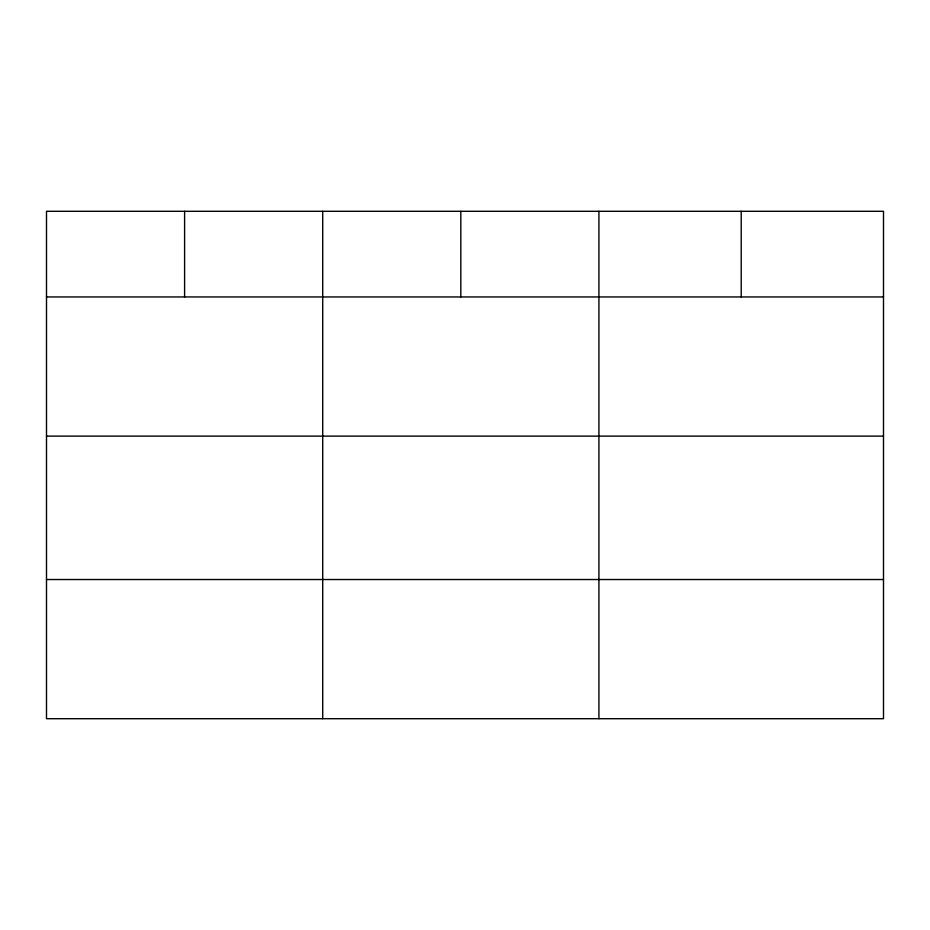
<?xml version="1.0" encoding="UTF-8"?>
<svg xmlns="http://www.w3.org/2000/svg" width="930" height="930" viewBox="0 0 930 930"><rect width="100%" height="100%" fill="white"/><g stroke="black" fill="none" stroke-linecap="round" stroke-linejoin="round"><path stroke-width="1.4" d="M883.5 436.124L883.5 211.296L46.5 211.296L46.5 718.704L883.5 718.704L883.5 436.124L46.5 436.124M46.5 296.949L883.5 296.949M46.5 579.529L883.5 579.529M741.21 211.296L741.21 296.949M598.92 211.296L598.92 718.704M460.815 211.296L460.815 296.949M322.71 211.296L322.71 718.704M184.605 211.296L184.605 296.949"/></g></svg>
